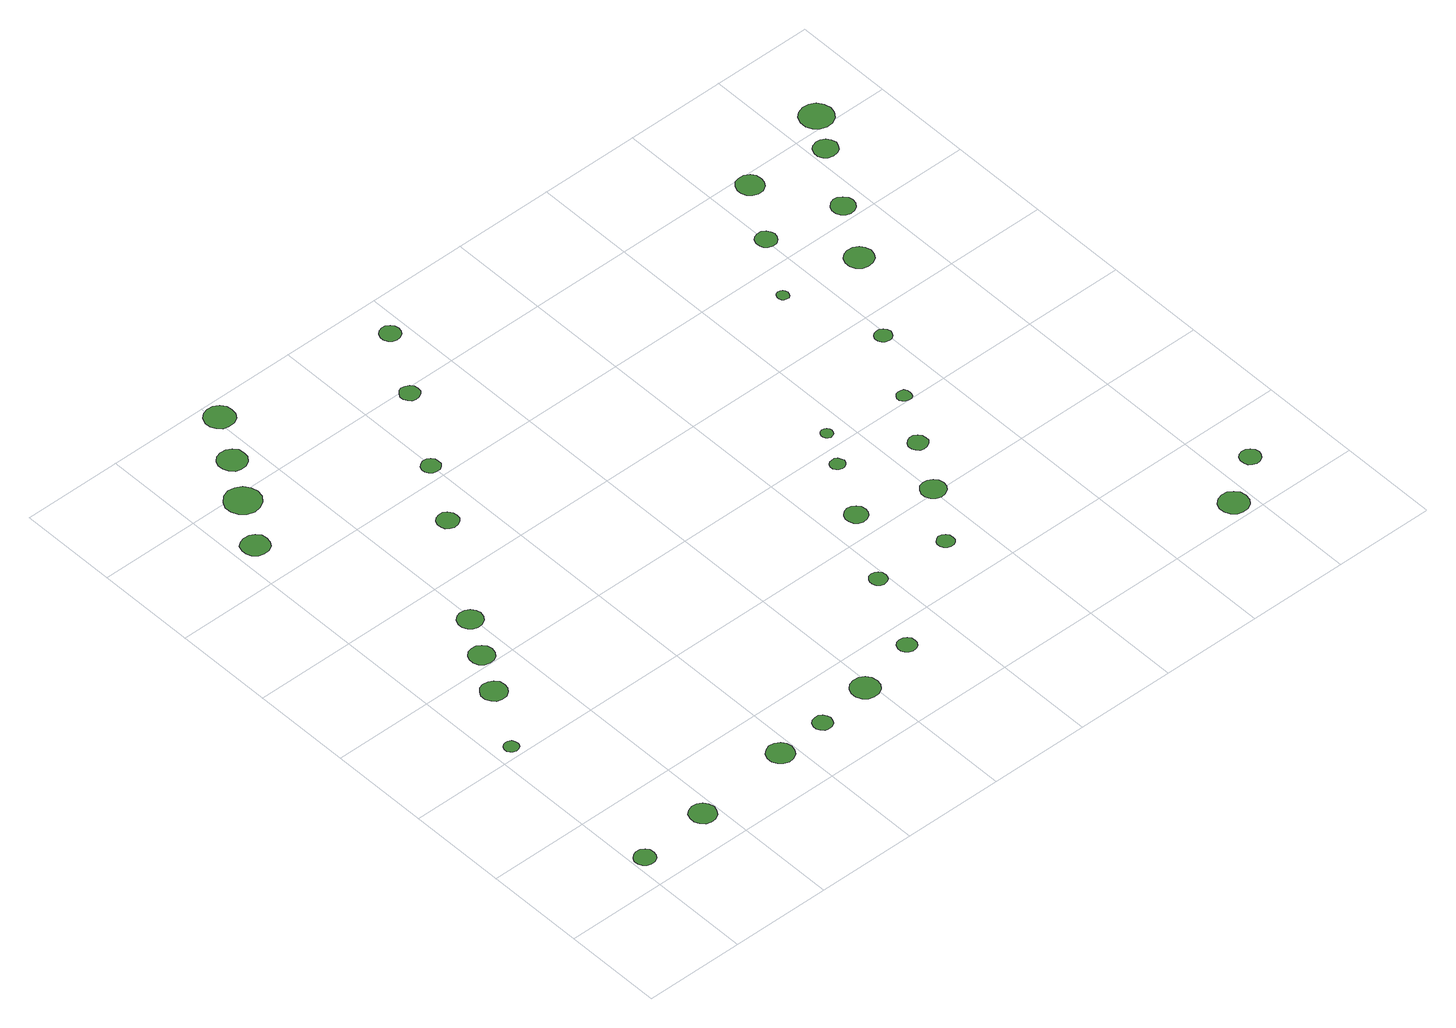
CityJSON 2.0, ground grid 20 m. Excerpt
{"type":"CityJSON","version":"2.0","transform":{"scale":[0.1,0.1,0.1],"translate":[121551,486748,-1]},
"CityObjects":{
"tree1":{"type":"SolitaryVegetationObject","attributes":{"function":"something"},"geometry":[{"type":"MultiSurface","lod":"1","boundaries":[[[0,1,2,3,4,5,6,7,8,9,10,11,12,13,14]]]}]},
"tree2":{"type":"SolitaryVegetationObject","attributes":{"function":"something"},"geometry":[{"type":"MultiSurface","lod":"1","boundaries":[[[15,16,17,18,19,20,21,22,23,24,25,26,27,28,29]]]}]},
"tree3":{"type":"SolitaryVegetationObject","attributes":{"function":"something"},"geometry":[{"type":"MultiSurface","lod":"1","boundaries":[[[30,31,32,33,34,35,36,37,38,39,40,41,42,43,44]]]}]},
"tree4":{"type":"SolitaryVegetationObject","attributes":{"function":"something"},"geometry":[{"type":"MultiSurface","lod":"1","boundaries":[[[45,46,47,48,49,50,51,52,53,54,55,56,57,58,59]]]}]},
"tree5":{"type":"SolitaryVegetationObject","attributes":{"function":"something"},"geometry":[{"type":"MultiSurface","lod":"1","boundaries":[[[60,61,62,63,64,65,66,67,68,69,70,71,72,73,74]]]}]},
"tree6":{"type":"SolitaryVegetationObject","attributes":{"function":"something"},"geometry":[{"type":"MultiSurface","lod":"1","boundaries":[[[75,76,77,78,79,80,81,82,83,84,85,86,87,88,89]]]}]},
"tree7":{"type":"SolitaryVegetationObject","attributes":{"function":"something"},"geometry":[{"type":"MultiSurface","lod":"1","boundaries":[[[90,91,92,93,94,95,96,97,98,99,100,101,102,103,104]]]}]},
"tree8":{"type":"SolitaryVegetationObject","attributes":{"function":"something"},"geometry":[{"type":"MultiSurface","lod":"1","boundaries":[[[105,106,107,108,109,110,111,112,113,114,115,116,117,118,119]]]}]},
"tree9":{"type":"SolitaryVegetationObject","attributes":{"function":"something"},"geometry":[{"type":"MultiSurface","lod":"1","boundaries":[[[120,121,122,123,124,125,126,127,128,129,130,131,132,133,134]]]}]},
"tree10":{"type":"SolitaryVegetationObject","attributes":{"function":"something"},"geometry":[{"type":"MultiSurface","lod":"1","boundaries":[[[135,136,137,138,139,140,141,142,143,144,145,146,147,148,149]]]}]},
"tree11":{"type":"SolitaryVegetationObject","attributes":{"function":"something"},"geometry":[{"type":"MultiSurface","lod":"1","boundaries":[[[150,151,152,153,154,155,156,157,158,159,160,161,162,163,164]]]}]},
"tree12":{"type":"SolitaryVegetationObject","attributes":{"function":"something"},"geometry":[{"type":"MultiSurface","lod":"1","boundaries":[[[165,166,167,168,169,170,171,172,173,174,175,176,177,178,179]]]}]},
"tree13":{"type":"SolitaryVegetationObject","attributes":{"function":"something"},"geometry":[{"type":"MultiSurface","lod":"1","boundaries":[[[180,181,182,183,184,185,186,187,188,189,190,191,192,193,194]]]}]},
"tree14":{"type":"SolitaryVegetationObject","attributes":{"function":"something"},"geometry":[{"type":"MultiSurface","lod":"1","boundaries":[[[195,196,197,198,199,200,201,202,203,204,205,206,207,208,209]]]}]},
"tree15":{"type":"SolitaryVegetationObject","attributes":{"function":"something"},"geometry":[{"type":"MultiSurface","lod":"1","boundaries":[[[210,211,212,213,214,215,216,217,218,219,220,221,222,223,224]]]}]},
"tree16":{"type":"SolitaryVegetationObject","attributes":{"function":"something"},"geometry":[{"type":"MultiSurface","lod":"1","boundaries":[[[225,226,227,228,229,230,231,232,233,234,235,236,237,238,239]]]}]},
"tree17":{"type":"SolitaryVegetationObject","attributes":{"function":"something"},"geometry":[{"type":"MultiSurface","lod":"1","boundaries":[[[240,241,242,243,244,245,246,247,248,249,250,251,252,253,254]]]}]},
"tree18":{"type":"SolitaryVegetationObject","attributes":{"function":"something"},"geometry":[{"type":"MultiSurface","lod":"1","boundaries":[[[255,256,257,258,259,260,261,262,263,264,265,266,267,268,269]]]}]},
"tree19":{"type":"SolitaryVegetationObject","attributes":{"function":"something"},"geometry":[{"type":"MultiSurface","lod":"1","boundaries":[[[270,271,272,273,274,275,276,277,278,279,280,281,282,283,284]]]}]},
"tree20":{"type":"SolitaryVegetationObject","attributes":{"function":"something"},"geometry":[{"type":"MultiSurface","lod":"1","boundaries":[[[285,286,287,288,289,290,291,292,293,294,295,296,297,298,299]]]}]},
"tree21":{"type":"SolitaryVegetationObject","attributes":{"function":"something"},"geometry":[{"type":"MultiSurface","lod":"1","boundaries":[[[300,301,302,303,304,305,306,307,308,309,310,311,312,313,314]]]}]},
"tree22":{"type":"SolitaryVegetationObject","attributes":{"function":"something"},"geometry":[{"type":"MultiSurface","lod":"1","boundaries":[[[315,316,317,318,319,320,321,322,323,324,325,326,327,328,329]]]}]},
"tree23":{"type":"SolitaryVegetationObject","attributes":{"function":"something"},"geometry":[{"type":"MultiSurface","lod":"1","boundaries":[[[330,331,332,333,334,335,336,337,338,339,340,341,342,343,344]]]}]},
"tree24":{"type":"SolitaryVegetationObject","attributes":{"function":"something"},"geometry":[{"type":"MultiSurface","lod":"1","boundaries":[[[345,346,347,348,349,350,351,352,353,354,355,356,357,358,359]]]}]},
"tree25":{"type":"SolitaryVegetationObject","attributes":{"function":"something"},"geometry":[{"type":"MultiSurface","lod":"1","boundaries":[[[360,361,362,363,364,365,366,367,368,369,370,371,372,373,374]]]}]},
"tree26":{"type":"SolitaryVegetationObject","attributes":{"function":"something"},"geometry":[{"type":"MultiSurface","lod":"1","boundaries":[[[375,376,377,378,379,380,381,382,383,384,385,386,387,388,389]]]}]},
"tree27":{"type":"SolitaryVegetationObject","attributes":{"function":"something"},"geometry":[{"type":"MultiSurface","lod":"1","boundaries":[[[390,391,392,393,394,395,396,397,398,399,400,401,402,403,404]]]}]},
"tree28":{"type":"SolitaryVegetationObject","attributes":{"function":"something"},"geometry":[{"type":"MultiSurface","lod":"1","boundaries":[[[405,406,407,408,409,410,411,412,413,414,415,416,417,418,419]]]}]},
"tree29":{"type":"SolitaryVegetationObject","attributes":{"function":"something"},"geometry":[{"type":"MultiSurface","lod":"1","boundaries":[[[420,421,422,423,424,425,426,427,428,429,430,431,432,433,434]]]}]},
"tree30":{"type":"SolitaryVegetationObject","attributes":{"function":"something"},"geometry":[{"type":"MultiSurface","lod":"1","boundaries":[[[435,436,437,438,439,440,441,442,443,444,445,446,447,448,449]]]}]},
"tree31":{"type":"SolitaryVegetationObject","attributes":{"function":"something"},"geometry":[{"type":"MultiSurface","lod":"1","boundaries":[[[450,451,452,453,454,455,456,457,458,459,460,461,462,463,464]]]}]},
"tree32":{"type":"SolitaryVegetationObject","attributes":{"function":"something"},"geometry":[{"type":"MultiSurface","lod":"1","boundaries":[[[465,466,467,468,469,470,471,472,473,474,475,476,477,478,479]]]}]},
"tree33":{"type":"SolitaryVegetationObject","attributes":{"function":"something"},"geometry":[{"type":"MultiSurface","lod":"1","boundaries":[[[480,481,482,483,484,485,486,487,488,489,490,491,492,493,494]]]}]},
"tree34":{"type":"SolitaryVegetationObject","attributes":{"function":"something"},"geometry":[{"type":"MultiSurface","lod":"1","boundaries":[[[495,496,497,498,499,500,501,502,503,504,505,506,507,508,509]]]}]},
"tree35":{"type":"SolitaryVegetationObject","attributes":{"function":"something"},"geometry":[{"type":"MultiSurface","lod":"1","boundaries":[[[510,511,512,513,514,515,516,517,518,519,520,521,522,523,524]]]}]},
"tree36":{"type":"SolitaryVegetationObject","attributes":{"function":"something"},"geometry":[{"type":"MultiSurface","lod":"1","boundaries":[[[525,526,527,528,529,530,531,532,533,534,535,536,537,538,539]]]}]}
},
"vertices":[
[47,67,10],[45,76,10],[40,82,10],[33,87,10],[24,88,10],[16,85,10],[10,79,10],[6,72,10],[6,63,10],[10,55,10],[16,50,10],[24,47,10],[33,48,10],[40,52,10],[45,59,10],
[53,424,10],[52,430,10],[49,435,10],[43,438,10],[38,438,10],[32,437,10],[28,433,10],[25,427,10],[25,421,10],[28,416,10],[32,412,10],[38,410,10],[43,411,10],[49,414,10],[52,419,10],
[199,81,10],[196,91,10],[190,100,10],[181,105,10],[170,106,10],[160,103,10],[152,96,10],[148,86,10],[148,75,10],[152,66,10],[160,58,10],[170,55,10],[181,56,10],[190,62,10],[196,70,10],
[133,546,10],[131,557,10],[125,565,10],[116,570,10],[105,571,10],[95,568,10],[88,561,10],[83,552,10],[83,541,10],[88,531,10],[95,524,10],[105,521,10],[116,522,10],[125,528,10],[131,536,10],
[176,626,10],[174,636,10],[168,644,10],[160,649,10],[150,650,10],[140,647,10],[132,640,10],[128,631,10],[128,621,10],[132,612,10],[140,605,10],[150,602,10],[160,603,10],[168,608,10],[174,616,10],
[71,1089,10],[69,1100,10],[62,1109,10],[53,1114,10],[41,1115,10],[31,1112,10],[22,1105,10],[18,1094,10],[18,1083,10],[22,1073,10],[31,1065,10],[41,1062,10],[53,1063,10],[62,1068,10],[69,1078,10],
[398,102,10],[396,112,10],[390,121,10],[380,127,10],[369,128,10],[359,124,10],[351,117,10],[346,107,10],[346,96,10],[351,86,10],[359,79,10],[369,75,10],[380,77,10],[390,82,10],[396,91,10],
[221,705,10],[219,715,10],[213,723,10],[204,728,10],[194,729,10],[185,726,10],[177,719,10],[173,710,10],[173,700,10],[177,690,10],[185,684,10],[194,681,10],[204,682,10],[213,687,10],[219,695,10],
[137,1185,10],[134,1199,10],[125,1211,10],[113,1218,10],[99,1220,10],[85,1215,10],[74,1205,10],[68,1192,10],[68,1178,10],[74,1165,10],[85,1155,10],[99,1150,10],[113,1152,10],[125,1159,10],[134,1171,10],
[495,109,10],[493,116,10],[489,123,10],[482,127,10],[474,127,10],[467,125,10],[461,120,10],[458,113,10],[458,105,10],[461,98,10],[467,92,10],[474,90,10],[482,91,10],[489,95,10],[493,101,10],
[183,1271,10],[181,1283,10],[174,1292,10],[164,1298,10],[152,1299,10],[141,1295,10],[133,1288,10],[128,1277,10],[128,1266,10],[133,1255,10],[141,1247,10],[152,1244,10],[164,1245,10],[174,1251,10],[181,1260,10],
[352,912,10],[351,920,10],[345,928,10],[338,932,10],[329,933,10],[321,930,10],[314,924,10],[311,916,10],[311,908,10],[314,900,10],[321,894,10],[329,891,10],[338,892,10],[345,896,10],[351,903,10],
[239,1365,10],[237,1376,10],[230,1386,10],[219,1392,10],[207,1393,10],[196,1390,10],[187,1382,10],[182,1370,10],[182,1358,10],[187,1348,10],[196,1339,10],[207,1336,10],[219,1337,10],[230,1343,10],[237,1353,10],
[616,123,10],[614,135,10],[607,144,10],[597,150,10],[585,151,10],[574,148,10],[566,140,10],[561,129,10],[561,118,10],[566,107,10],[574,99,10],[585,96,10],[597,97,10],[607,103,10],[614,112,10],
[418,1032,10],[417,1039,10],[412,1045,10],[406,1049,10],[398,1050,10],[391,1047,10],[385,1042,10],[382,1035,10],[382,1028,10],[385,1021,10],[391,1016,10],[398,1014,10],[406,1014,10],[412,1018,10],[417,1024,10],
[731,154,10],[730,161,10],[725,167,10],[719,171,10],[711,172,10],[704,170,10],[698,165,10],[695,158,10],[695,150,10],[698,143,10],[704,138,10],[711,136,10],[719,137,10],[725,140,10],[730,146,10],
[512,1189,10],[511,1197,10],[506,1203,10],[499,1207,10],[491,1208,10],[484,1206,10],[478,1200,10],[474,1193,10],[474,1185,10],[478,1178,10],[484,1172,10],[491,1170,10],[499,1171,10],[506,1175,10],[511,1181,10],
[802,308,10],[801,315,10],[797,321,10],[791,324,10],[784,325,10],[777,323,10],[772,318,10],[769,312,10],[769,305,10],[772,298,10],[777,293,10],[784,291,10],[791,292,10],[797,295,10],[801,301,10],
[587,1321,10],[585,1329,10],[580,1336,10],[573,1340,10],[565,1341,10],[557,1338,10],[551,1333,10],[547,1325,10],[547,1317,10],[551,1309,10],[557,1303,10],[565,1301,10],[573,1302,10],[580,1306,10],[585,1313,10],
[885,451,10],[883,460,10],[878,467,10],[870,472,10],[861,473,10],[852,470,10],[846,464,10],[842,456,10],[842,447,10],[846,438,10],[852,432,10],[861,429,10],[870,430,10],[878,435,10],[883,442,10],
[950,299,10],[949,306,10],[945,312,10],[939,315,10],[932,316,10],[926,313,10],[921,309,10],[918,303,10],[918,296,10],[921,290,10],[926,285,10],[932,283,10],[939,283,10],[945,287,10],[949,292,10],
[938,565,10],[936,571,10],[933,576,10],[928,579,10],[922,579,10],[916,578,10],[912,574,10],[909,568,10],[909,562,10],[912,557,10],[916,553,10],[922,551,10],[928,552,10],[933,555,10],[936,559,10],
[1028,409,10],[1026,419,10],[1020,427,10],[1011,432,10],[1002,433,10],[992,430,10],[985,423,10],[981,414,10],[981,404,10],[985,395,10],[992,388,10],[1002,385,10],[1011,386,10],[1020,391,10],[1026,399,10],
[972,634,10],[971,639,10],[968,643,10],[964,645,10],[959,646,10],[954,644,10],[951,641,10],[949,636,10],[949,632,10],[951,627,10],[954,624,10],[959,622,10],[964,623,10],[968,625,10],[971,629,10],
[1080,512,10],[1079,520,10],[1074,526,10],[1067,530,10],[1059,531,10],[1052,528,10],[1046,523,10],[1043,516,10],[1043,508,10],[1046,501,10],[1052,495,10],[1059,493,10],[1067,494,10],[1074,498,10],[1079,504,10],
[1135,614,10],[1134,620,10],[1131,625,10],[1126,627,10],[1120,628,10],[1114,626,10],[1110,622,10],[1107,617,10],[1107,611,10],[1110,606,10],[1114,602,10],[1120,600,10],[1126,600,10],[1131,603,10],[1134,608,10],
[1394,37,10],[1392,49,10],[1385,58,10],[1375,64,10],[1363,65,10],[1352,62,10],[1343,54,10],[1338,43,10],[1338,31,10],[1343,20,10],[1352,12,10],[1363,9,10],[1375,10,10],[1385,16,10],[1392,25,10],
[1144,938,10],[1143,943,10],[1140,947,10],[1136,949,10],[1131,950,10],[1126,948,10],[1123,945,10],[1121,940,10],[1121,935,10],[1123,931,10],[1126,927,10],[1131,926,10],[1136,926,10],[1140,929,10],[1143,933,10],
[1211,748,10],[1209,755,10],[1205,760,10],[1199,764,10],[1193,764,10],[1186,762,10],[1181,758,10],[1178,752,10],[1178,745,10],[1181,738,10],[1186,734,10],[1193,732,10],[1199,732,10],[1205,736,10],[1209,741,10],
[1483,102,10],[1481,110,10],[1476,117,10],[1469,121,10],[1461,122,10],[1453,119,10],[1447,114,10],[1444,106,10],[1444,98,10],[1447,90,10],[1453,85,10],[1461,82,10],[1469,83,10],[1476,87,10],[1481,94,10],
[1224,1060,10],[1222,1068,10],[1217,1075,10],[1210,1079,10],[1201,1080,10],[1193,1077,10],[1187,1072,10],[1184,1064,10],[1184,1055,10],[1187,1048,10],[1193,1042,10],[1201,1039,10],[1210,1040,10],[1217,1045,10],[1222,1051,10],
[1320,919,10],[1317,930,10],[1311,939,10],[1301,945,10],[1289,946,10],[1279,943,10],[1270,935,10],[1265,925,10],[1265,913,10],[1270,903,10],[1279,895,10],[1289,892,10],[1301,893,10],[1311,898,10],[1317,908,10],
[1298,1177,10],[1296,1188,10],[1290,1197,10],[1280,1202,10],[1269,1203,10],[1259,1200,10],[1251,1192,10],[1247,1182,10],[1247,1172,10],[1251,1162,10],[1259,1155,10],[1269,1151,10],[1280,1152,10],[1290,1158,10],[1296,1167,10],
[1380,1032,10],[1378,1041,10],[1372,1049,10],[1364,1054,10],[1355,1055,10],[1346,1052,10],[1339,1045,10],[1335,1037,10],[1335,1027,10],[1339,1018,10],[1346,1012,10],[1355,1009,10],[1364,1010,10],[1372,1015,10],[1378,1023,10],
[1454,1157,10],[1451,1167,10],[1446,1175,10],[1437,1179,10],[1428,1180,10],[1418,1177,10],[1411,1171,10],[1407,1162,10],[1407,1152,10],[1411,1143,10],[1418,1137,10],[1428,1134,10],[1437,1135,10],[1446,1140,10],[1451,1148,10],
[1504,1227,10],[1501,1240,10],[1493,1251,10],[1481,1258,10],[1468,1259,10],[1455,1255,10],[1445,1246,10],[1440,1234,10],[1440,1220,10],[1445,1208,10],[1455,1199,10],[1468,1195,10],[1481,1196,10],[1493,1203,10],[1501,1214,10]
]}
